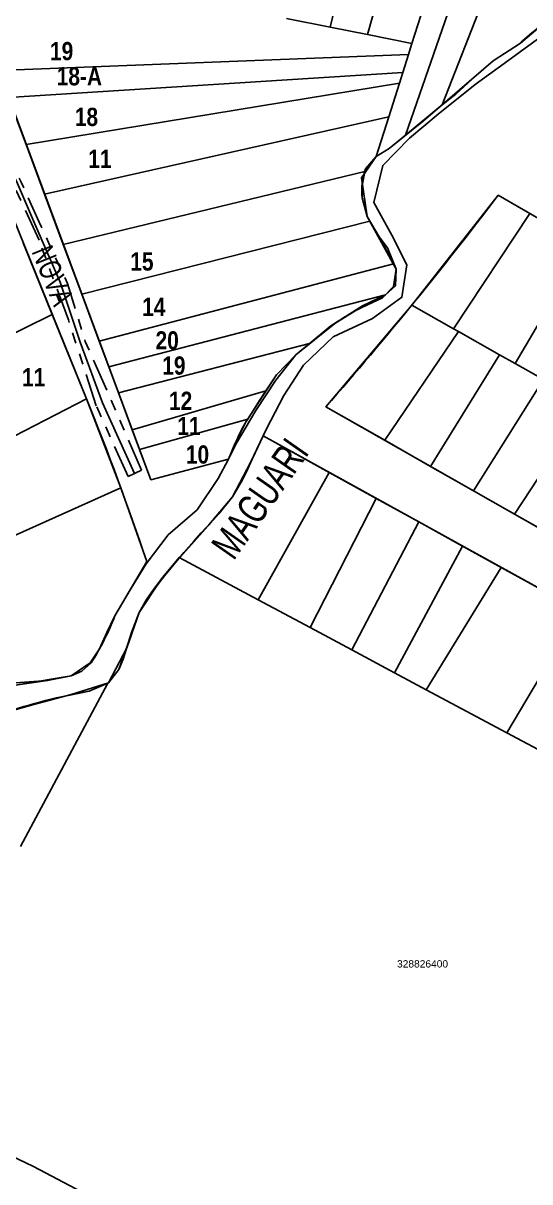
# Model space of a CAD drawing. Extents: x 205316 to 208372, y 4848714 to 4853250.
# Drawn here: x 206280.1 to 206349.5, y 4850261.8 to 4850420.7 of the extents above; entities that cross this region are included whole.
import ezdxf
from ezdxf.enums import TextEntityAlignment as Align

# ---------------------------------------------------------------- set-up
doc = ezdxf.new("R2010")
doc.units = 0
doc.header["$LTSCALE"] = 1.5
doc.header["$MEASUREMENT"] = 0
doc.linetypes.add('TRACO_25', pattern=[8, 3, -1, 1, -1, 1, -1])
for name, color, linetype in [('CD-MALHA-LOTES', 40, 'CONTINUOUS'), ('CD_TXT_QUADRA', 7, 'CONTINUOUS'), ('HD-CURSO-PERENE', 170, 'CONTINUOUS'), ('HD-TXT-PERENE', 170, 'CONTINUOUS'), ('RU-QUADRAS', 6, 'CONTINUOUS'), ('SV-EIXO-RUA-N-PAV', 6, 'CONTINUOUS'), ('SV-RUA-NAO-PAV-S-GUIA-C-GUIA', 7, 'CONTINUOUS'), ('SV-TXT-RUA-N-PAV-S-GUIA-C-GUIA', 7, 'CONTINUOUS'), ('Th_NmrPort', 7, 'CONTINUOUS')]:
    doc.layers.add(name, color=color, linetype=linetype)
doc.styles.add('ARIAL', font='arial.ttf')
doc.styles.add('ROMANS', font='arial.ttf', dxfattribs={"height": 0.2})
doc.styles.get("Standard").update_dxf_attribs({"font": 'swisscbo.ttf'})

msp = doc.modelspace()

# ---------------------------------------------------------------- linework, layer by layer
at = {"layer": 'CD-MALHA-LOTES', "linetype": 'Continuous'}
for p, q in [((206322.15, 4850420.13), (206331.04, 4850458.34)), ((206327.26, 4850419.11), (206338.06, 4850457.13)), ((206344.93, 4850454.53), (206333.35, 4850417.89)), ((206332.47, 4850405.34), (206348.95, 4850453)), ((206353.8, 4850451.16), (206337.47, 4850409.5)), ((206316.15, 4850421.33), (206322.15, 4850420.13)), ((206322.15, 4850420.13), (206327.26, 4850419.11)), ((206348.2, 4850417.95), (206351.23, 4850420.51)), ((206333.35, 4850417.89), (206327.26, 4850419.11)), ((206332.88, 4850416.37), (206333.35, 4850417.89)), ((206344.46, 4850415.51), (206348.2, 4850417.95)), ((206332.88, 4850416.37), (206276.68, 4850414.21)), ((206332.1, 4850413.91), (206332.88, 4850416.37)), ((206342.14, 4850413.52), (206344.46, 4850415.51)), ((206278.06, 4850410.51), (206332.1, 4850413.91)), ((206331.64, 4850412.44), (206332.1, 4850413.91)), ((206339.34, 4850410.96), (206342.14, 4850413.52)), ((206280.47, 4850404.05), (206331.64, 4850412.44)), ((206330.18, 4850407.84), (206331.64, 4850412.44)), ((206278.06, 4850410.51), (206280.47, 4850404.05)), ((206337.47, 4850409.5), (206339.34, 4850410.96)), ((206332.47, 4850405.34), (206337.24, 4850409.32)), ((206337.24, 4850409.32), (206337.47, 4850409.5)), ((206283, 4850397.24), (206330.18, 4850407.84)), ((206330.18, 4850407.84), (206328.46, 4850402.38)), ((206330.24, 4850403.5), (206332.47, 4850405.34)), ((206280.47, 4850404.05), (206283, 4850397.24)), ((206328.46, 4850402.38), (206330.24, 4850403.5)), ((206326.97, 4850400.7), (206328.46, 4850402.38)), ((206326.89, 4850400.32), (206285.57, 4850390.35)), ((206326.51, 4850398.37), (206326.89, 4850400.32)), ((206326.89, 4850400.32), (206326.97, 4850400.7)), ((206283, 4850397.24), (206285.57, 4850390.35)), ((206326.51, 4850396.74), (206326.51, 4850398.37)), ((206327.21, 4850394.18), (206326.51, 4850396.74)), ((206327.58, 4850393.55), (206327.21, 4850394.18)), ((206288.11, 4850383.51), (206327.58, 4850393.55)), ((206328.84, 4850391.38), (206327.58, 4850393.55)), ((206330.24, 4850388.82), (206328.84, 4850391.38)), ((206280.06, 4850390.58), (206284.03, 4850380.72)), ((206285.57, 4850390.35), (206288.11, 4850383.51)), ((206330.82, 4850387.66), (206290.5, 4850377.09)), ((206330.82, 4850387.66), (206330.24, 4850388.82)), ((206331.17, 4850386.96), (206330.82, 4850387.66)), ((206330.82, 4850384.56), (206331.17, 4850386.96)), ((206329.73, 4850383.43), (206330.82, 4850384.56)), ((206288.11, 4850383.51), (206290.5, 4850377.09)), ((206329.73, 4850383.43), (206291.83, 4850373.53)), ((206325.81, 4850381.36), (206329.31, 4850383)), ((206329.31, 4850383), (206329.73, 4850383.43)), ((206322.78, 4850379.5), (206325.81, 4850381.36)), ((206272.53, 4850375.03), (206284.03, 4850380.72)), ((206284.03, 4850380.72), (206288.75, 4850369.17)), ((206319.32, 4850376.73), (206322.78, 4850379.5)), ((206290.5, 4850377.09), (206291.83, 4850373.53)), ((206319.32, 4850376.73), (206293.14, 4850370)), ((206317.45, 4850375.18), (206319.32, 4850376.73)), ((206314.8, 4850372.44), (206317.45, 4850375.18)), ((206291.83, 4850373.53), (206293.14, 4850370)), ((206313.33, 4850370.24), (206314.8, 4850372.44)), ((206313.33, 4850370.24), (206295.03, 4850364.93)), ((206312.46, 4850368.94), (206313.33, 4850370.24)), ((206288.75, 4850369.17), (206277.44, 4850363.33)), ((206293.47, 4850356.94), (206288.75, 4850369.17)), ((206293.14, 4850370), (206295.03, 4850364.93)), ((206310.84, 4850366.38), (206312.46, 4850368.94)), ((206310.84, 4850366.38), (206296.04, 4850362.22)), ((206309.09, 4850362.98), (206310.63, 4850366.06)), ((206310.63, 4850366.06), (206310.84, 4850366.38)), ((206295.03, 4850364.93), (206296.04, 4850362.22)), ((206296.04, 4850362.22), (206297.59, 4850358.06)), ((206308.23, 4850360.88), (206309.09, 4850362.98)), ((206297.59, 4850358.06), (206308.23, 4850360.88)), ((206293.47, 4850356.94), (206254.53, 4850339.54)), ((206297.01, 4850346.84), (206293.47, 4850356.94)), ((206294.75, 4850342.96), (206297.01, 4850346.84)), ((206292.65, 4850339.4), (206294.75, 4850342.96)), ((206291.55, 4850337.1), (206292.65, 4850339.4)), ((206290.54, 4850334.88), (206291.55, 4850337.1)), ((206289.41, 4850332.94), (206290.54, 4850334.88)), ((206288.12, 4850331.81), (206289.41, 4850332.94)), ((206279.02, 4850329.88), (206283.43, 4850330.52)), ((206283.43, 4850330.52), (206286.66, 4850331.16)), ((206286.66, 4850331.16), (206288.12, 4850331.81))]:
    msp.add_line(p, q, dxfattribs=at)
at = {"layer": 'CD-MALHA-LOTES'}
for points in [[(206349.48, 4850394.59), (206345.17, 4850397.09), (206333.33, 4850382.01)], [(206339.05, 4850378.78), (206349.48, 4850394.59)], [(206349.48, 4850394.59), (206357.03, 4850390.23)], [(206347.48, 4850374.01), (206357.03, 4850390.23)], [(206329.62, 4850363.48), (206321.56, 4850368.07), (206333.33, 4850382.01)], [(206333.33, 4850382.01), (206339.05, 4850378.78)], [(206329.62, 4850363.48), (206339.72, 4850378.4)], [(206339.05, 4850378.78), (206339.72, 4850378.4)], [(206339.72, 4850378.4), (206345.36, 4850375.21)], [(206335.91, 4850359.9), (206345.36, 4850375.21)], [(206345.36, 4850375.21), (206347.48, 4850374.01)], [(206347.48, 4850374.01), (206351.37, 4850371.8)], [(206341.8, 4850356.55), (206351.37, 4850371.8)], [(206347.39, 4850353.36), (206357.29, 4850368.45)], [(206322.02, 4850359.07), (206312.94, 4850364.09), (206311.49, 4850361), (206310.61, 4850359.08), (206309.94, 4850357.73), (206308.77, 4850355.74), (206306.91, 4850353.4), (206305.89, 4850352.29), (206304.48, 4850350.77), (206303.47, 4850349.66), (206302.07, 4850348.09), (206301.47, 4850347.38)], [(206335.91, 4850359.9), (206329.62, 4850363.48)], [(206312.28, 4850341.6), (206322.02, 4850359.07)], [(206322.02, 4850359.07), (206328.46, 4850355.51)], [(206341.8, 4850356.55), (206335.91, 4850359.9)], [(206347.39, 4850353.36), (206341.8, 4850356.55)], [(206319.4, 4850337.78), (206328.46, 4850355.51)], [(206328.46, 4850355.51), (206334.27, 4850352.3)], [(206353.23, 4850350.04), (206347.39, 4850353.36)], [(206325.12, 4850334.72), (206334.27, 4850352.3)], [(206334.27, 4850352.3), (206340.29, 4850348.97)], [(206330.96, 4850331.59), (206340.29, 4850348.97)], [(206340.29, 4850348.97), (206345.59, 4850346.04)], [(206301.47, 4850347.38), (206300.13, 4850345.81), (206299.19, 4850344.64), (206297.84, 4850342.86), (206296.98, 4850341.62), (206295.98, 4850339.86), (206294.91, 4850337.11), (206294.46, 4850335.65), (206293.77, 4850333.48), (206293.17, 4850332.04), (206291.79, 4850330.23), (206291.67, 4850330.18)], [(206312.28, 4850341.6), (206301.47, 4850347.38)], [(206335.3, 4850329.26), (206345.59, 4850346.04)], [(206345.59, 4850346.04), (206356.3, 4850340.12)], [(206319.4, 4850337.78), (206312.28, 4850341.6)], [(206346.36, 4850323.34), (206356.3, 4850340.12)], [(206325.12, 4850334.72), (206319.4, 4850337.78)], [(206330.96, 4850331.59), (206325.12, 4850334.72)], [(206335.3, 4850329.26), (206330.96, 4850331.59)], [(206257.83, 4850318.37), (206258.9, 4850319.44), (206261.15, 4850320.88), (206263.01, 4850321.63), (206264.44, 4850322.09), (206266.74, 4850322.76), (206268.17, 4850323.2), (206271.03, 4850324.1), (206273.45, 4850324.89), (206274.88, 4850325.34), (206277.23, 4850326.05), (206278.68, 4850326.45), (206280.12, 4850326.86), (206282.28, 4850327.47), (206285.15, 4850328.26), (206287.57, 4850328.77), (206289.11, 4850329.08), (206291.67, 4850330.18)], [(206291.67, 4850330.18), (206279.73, 4850307.75)], [(206346.36, 4850323.34), (206335.3, 4850329.26)], [(206352, 4850320.32), (206346.36, 4850323.34)], [(206261.47, 4850273.45), (206281.48, 4850263.88), (206464.23, 4850167.39), (206494.55, 4850242.96)]]:
    msp.add_lwpolyline(points, dxfattribs=at)
at = {"layer": 'HD-CURSO-PERENE', "flags": 128}
for points in [[(206351.23, 4850420.51), (206348.2, 4850417.95), (206344.46, 4850415.51), (206342.14, 4850413.52), (206339.34, 4850410.96), (206337.47, 4850409.5), (206334.95, 4850407.28), (206332.47, 4850405.34), (206330.24, 4850403.5), (206328.46, 4850402.38), (206326.44, 4850399.45), (206327.21, 4850394.18), (206328.84, 4850391.38), (206330, 4850389.87), (206331.17, 4850386.96), (206331.08, 4850384.68), (206329.73, 4850383.43), (206326.55, 4850381.9), (206322.22, 4850379.17), (206319.28, 4850376.7), (206317.45, 4850375.18), (206314.72, 4850371.73), (206311.95, 4850367.56), (206309.18, 4850362.84), (206308.23, 4850360.88), (206306.81, 4850358.22), (206303.93, 4850353.96), (206299.96, 4850350.53), (206296.93, 4850346.51), (206294.75, 4850342.96), (206292.65, 4850339.4), (206290.54, 4850334.88), (206289.27, 4850332.96), (206286.66, 4850331.16), (206283.43, 4850330.52), (206279.04, 4850330.2)], [(206351.07, 4850418.87), (206347, 4850415.89), (206341.99, 4850412.29), (206336.93, 4850408.22), (206333, 4850404.89), (206329.35, 4850401.18), (206328.12, 4850396.08), (206330.59, 4850391.6), (206332.66, 4850387.54), (206331.98, 4850383.1), (206327.96, 4850380.16), (206322.57, 4850377.67), (206318.5, 4850373.76), (206315.78, 4850369.63), (206313.41, 4850365.07), (206311.24, 4850360.45), (206308.77, 4850355.74), (206305.5, 4850351.87), (206302.07, 4850348.09), (206298.75, 4850344.07), (206295.98, 4850339.86), (206294.26, 4850334.99), (206291.79, 4850330.23), (206286.65, 4850328.6), (206281.56, 4850327.26), (206276.32, 4850325.78)]]:
    msp.add_lwpolyline(points, dxfattribs=at)
at = {"layer": 'RU-QUADRAS', "linetype": 'Continuous'}
for points in [[(206353.56, 4850422.14, 0.045571), (206348.2, 4850417.95), (206344.46, 4850415.51), (206334.95, 4850407.28), (206330.24, 4850403.5), (206328.46, 4850402.38), (206326.97, 4850400.7, 0.097769), (206326.51, 4850396.74), (206327.21, 4850394.18), (206331.17, 4850386.96), (206330.82, 4850384.56), (206329.31, 4850383, 0.056239), (206322.78, 4850379.5), (206317.45, 4850375.18), (206314.8, 4850372.44), (206310.63, 4850366.06, 0.037497), (206308.23, 4850360.88), (206297.59, 4850358.06), (206276.59, 4850414.46), (206275.66, 4850419.82), (206264, 4850475.04)], [(206264.61, 4850442.03, 0.012196), (206270.35, 4850414.54), (206288.75, 4850369.17, -0.015605), (206297.01, 4850346.84), (206292.65, 4850339.4, -0.045374), (206289.41, 4850332.94), (206288.12, 4850331.81), (206286.66, 4850331.16), (206279.02, 4850329.88), (206275.34, 4850328.9), (206265.32, 4850325.99), (206261.11, 4850324.26), (206254.53, 4850339.54), (206246.9, 4850353.96), (206240.35, 4850368.58), (206227, 4850401.14), (206223.85, 4850406.89), (206221.15, 4850407.42, -0.01927), (206215.51, 4850424.61)], [(206277.23, 4850326.05, -0.03398), (206289.11, 4850329.08), (206291.79, 4850330.23), (206293.17, 4850332.04), (206295.98, 4850339.86), (206296.98, 4850341.62), (206300.13, 4850345.81), (206306.91, 4850353.4), (206308.77, 4850355.74), (206309.94, 4850357.73), (206312.94, 4850364.09), (206494.23, 4850263.88)]]:
    msp.add_lwpolyline(points, format="xyb", dxfattribs=at)
msp.add_lwpolyline([(206321.56, 4850368.07, 0.01779), (206345.17, 4850397.09), (206516.2, 4850298.18), (206502.44, 4850265.08)], format="xyb", close=True, dxfattribs=at)
msp.add_lwpolyline([(206464.23, 4850167.39), (206281.48, 4850263.88), (206261.47, 4850273.45)], dxfattribs=at)
at = {"layer": 'SV-EIXO-RUA-N-PAV', "flags": 128}
msp.add_lwpolyline([(206295.34, 4850358.91), (206290.94, 4850368.63), (206287.88, 4850376.92), (206285.14, 4850385.15), (206281.64, 4850393.26), (206279.15, 4850399), (206276.03, 4850405.24), (206273.41, 4850413.1), (206271.62, 4850421.57), (206269.38, 4850434.74), (206267.28, 4850443.7), (206265.16, 4850453.45), (206263.94, 4850462.5), (206263.11, 4850469.4), (206261.71, 4850474.36), (206259.26, 4850481.12)], dxfattribs=at)
at = {"layer": 'SV-RUA-NAO-PAV-S-GUIA-C-GUIA', "linetype": 'TRACO_25'}
for p, q in [((206282.25, 4850390.92), (206278.45, 4850399.24)), ((206286.27, 4850379.99), (206282.25, 4850390.92)), ((206290.09, 4850368.22), (206286.27, 4850379.99)), ((206294.46, 4850358.5), (206290.09, 4850368.22))]:
    msp.add_line(p, q, dxfattribs=at)
at = {"layer": 'SV-RUA-NAO-PAV-S-GUIA-C-GUIA', "linetype": 'TRACO_25', "flags": 128}
for points in [[(206296.31, 4850359.36), (206292.09, 4850369.13), (206288.59, 4850377.01), (206286.14, 4850384.99), (206282.28, 4850393.37), (206279.8, 4850398.9), (206277.01, 4850404.78), (206274.71, 4850413.37), (206272.85, 4850421.81), (206270.62, 4850434.99), (206268.51, 4850443.98), (206266.4, 4850453.66), (206265.19, 4850462.66), (206264.34, 4850469.65), (206262.91, 4850474.74), (206261.84, 4850477.69), (206263.14, 4850478.29), (206267.6, 4850475.97), (206272.46, 4850474.25), (206277.52, 4850473.69), (206282.77, 4850472.97), (206287.93, 4850471.55), (206292.69, 4850469.98), (206297.95, 4850468.57), (206303.25, 4850467.25), (206308.31, 4850465.68), (206313.42, 4850464.32), (206318.58, 4850463.15), (206323.73, 4850462.23)], [(206294.46, 4850358.5), (206296.31, 4850359.36)]]:
    msp.add_lwpolyline(points, dxfattribs=at)

# ---------------------------------------------------------------- texts
at = {"layer": 'CD_TXT_QUADRA', "color": 7, "linetype": 'Continuous', "style": 'ROMANS'}
msp.add_text('328826400', height=1, dxfattribs=at).set_placement((206334.8, 4850291.67), align=Align.MIDDLE)
at = {"layer": 'HD-TXT-PERENE', "style": 'ARIAL', "width": 0.7}
msp.add_text('MAGUARI', height=4, rotation=55, dxfattribs=at).set_placement((206308.92, 4850346.87))
at = {"layer": 'SV-TXT-RUA-N-PAV-S-GUIA-C-GUIA', "style": 'ARIAL', "width": 0.7}
msp.add_text('NOVA', height=3, rotation=292, dxfattribs=at).set_placement((206281.19, 4850389.36))
at = {"layer": 'Th_NmrPort', "color": 1}
for s, p in [('19', (206283.76, 4850416.85)), ('18-A', (206284.68, 4850413.4)), ('18', (206287.16, 4850407.83)), ('11', (206289, 4850402.08)), ('15', (206294.76, 4850388)), ('14', (206296.38, 4850381.78)), ('20', (206298.22, 4850377.18)), ('19', (206299.14, 4850373.73)), ('11', (206279.92, 4850372.12)), ('12', (206300.06, 4850368.89)), ('11', (206301.21, 4850365.44)), ('10', (206302.37, 4850361.53))]:
    msp.add_text(s, height=2.5, dxfattribs=at).set_placement(p, align=Align.MIDDLE_LEFT)

doc.saveas('drawing.dxf')
